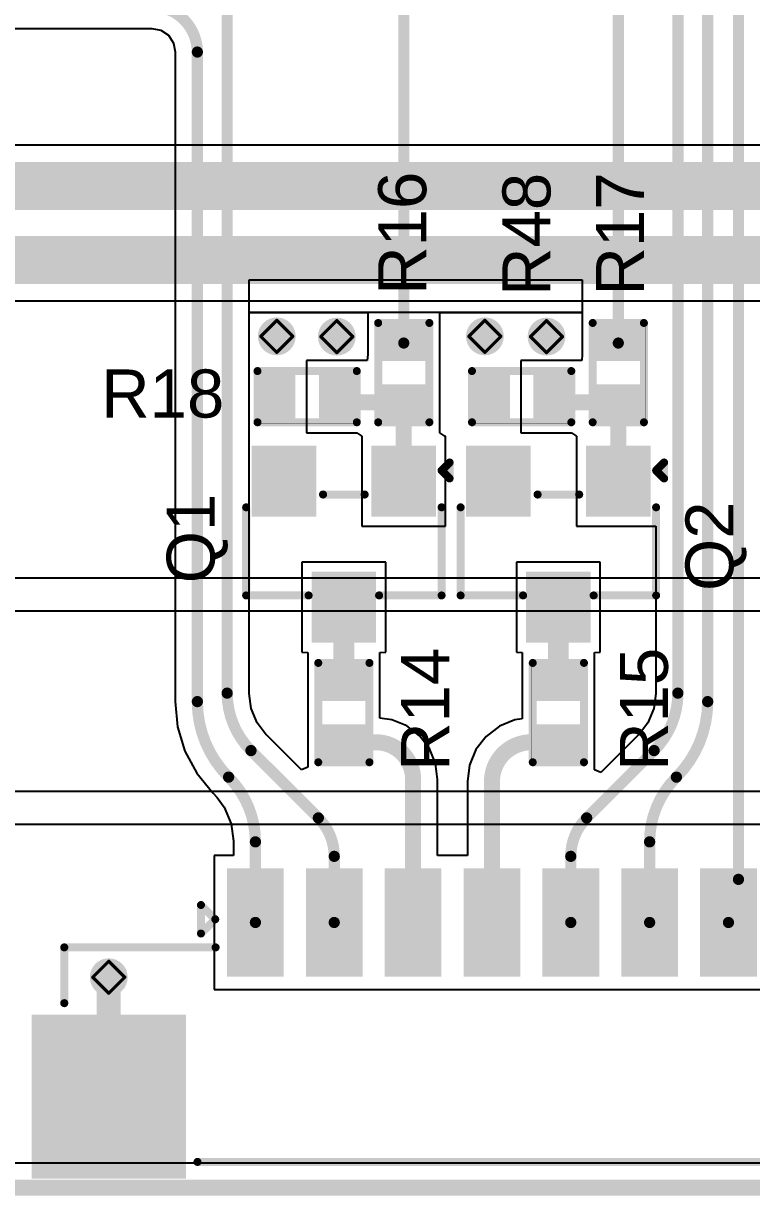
# Model space of a CAD drawing. Header units: inches. Extents: x -14 to 270, y -5 to 115.
# Drawn here: x 71.45 to 83, y -4.12 to 14.46 of the extents above; entities that cross this region are included whole.
import ezdxf

# ---------------------------------------------------------------- set-up
doc = ezdxf.new("R2010")
doc.units = ezdxf.units.IN
for name, color, linetype in [('Board Outline', 216, 'Continuous'), ('Bottom Layer', 5, 'Continuous'), ('Drill Drawing', 1, 'Continuous'), ('Top Layer', 1, 'Continuous'), ('Top Overlay', 2, 'Continuous'), ('Top Paste', 8, 'Continuous'), ('Top Solder', 216, 'Continuous'), ('Via Holes', 16, 'Continuous')]:
    doc.layers.add(name, color=color, linetype=linetype)
doc.styles.add('Arial', font='', dxfattribs={"height": 0.2})
doc.styles.get('Arial').set_extended_font_data('Arial')

# ---------------------------------------------------------------- blocks, each defined once
blk = doc.blocks.new('R___0402_14')
at = {"layer": 'Top Layer'}
for points in [[(-0.699, -0.318), (-0.699, 0.318), (-0.241, 0.318), (-0.241, -0.318)], [(0.241, -0.318), (0.241, 0.318), (0.699, 0.318), (0.699, -0.318)]]:
    blk.add_hatch(color=1, dxfattribs=at).paths.add_polyline_path(points)
at = {"layer": 'Top Paste'}
for points in [[(-0.699, -0.318), (-0.699, 0.318), (-0.241, 0.318), (-0.241, -0.318)], [(0.241, -0.318), (0.241, 0.318), (0.699, 0.318), (0.699, -0.318)]]:
    blk.add_hatch(color=8, dxfattribs=at).paths.add_polyline_path(points)
at = {"layer": 'Top Solder'}
for points in [[(-0.754, -0.373), (-0.754, 0.373), (-0.186, 0.373), (-0.186, -0.373)], [(0.186, -0.373), (0.186, 0.373), (0.754, 0.373), (0.754, -0.373)]]:
    blk.add_hatch(color=216, dxfattribs=at).paths.add_polyline_path(points)
at = {"layer": 'Top Overlay'}
for points in [[(-0.787, 0.406, 0.127, 0.127, 0), (0.787, 0.406, 0.127, 0.127, 0)], [(-0.787, -0.406, 0.127, 0.127, 0), (-0.787, 0.406, 0.127, 0.127, 0)], [(0.787, -0.406, 0.127, 0.127, 0), (0.787, 0.406, 0.127, 0.127, 0)], [(-0.787, -0.406, 0.127, 0.127, 0), (0.787, -0.406, 0.127, 0.127, 0)], [(-0.813, -0.432, 0.00323, 0.00323, 0), (0.813, -0.432, 0.00323, 0.00323, 0)]]:
    blk.add_lwpolyline(points, format="xyseb", dxfattribs=at)
for points in [[(-0.819, 0.406, 0.0635, 0.0635, 1), (-0.756, 0.406, 0.0635, 0.0635, 1)], [(-0.819, 0.406, 0.0635, 0.0635, 1), (-0.756, 0.406, 0.0635, 0.0635, 1)], [(0.756, 0.406, 0.0635, 0.0635, 1), (0.819, 0.406, 0.0635, 0.0635, 1)], [(0.756, 0.406, 0.0635, 0.0635, 1), (0.819, 0.406, 0.0635, 0.0635, 1)], [(-0.819, -0.406, 0.0635, 0.0635, 1), (-0.756, -0.406, 0.0635, 0.0635, 1)], [(-0.819, -0.406, 0.0635, 0.0635, 1), (-0.756, -0.406, 0.0635, 0.0635, 1)], [(0.756, -0.406, 0.0635, 0.0635, 1), (0.819, -0.406, 0.0635, 0.0635, 1)], [(0.756, -0.406, 0.0635, 0.0635, 1), (0.819, -0.406, 0.0635, 0.0635, 1)], [(-0.814, -0.432, 0.00161, 0.00161, 1), (-0.812, -0.432, 0.00161, 0.00161, 1)], [(0.812, -0.432, 0.00161, 0.00161, 1), (0.814, -0.432, 0.00161, 0.00161, 1)]]:
    blk.add_lwpolyline(points, format="xyseb", close=True, dxfattribs=at)
blk = doc.blocks.new('R___0402_69')
at = {"layer": 'Top Layer'}
for points in [[(-0.699, -0.318), (-0.699, 0.318), (-0.241, 0.318), (-0.241, -0.318)], [(0.241, -0.318), (0.241, 0.318), (0.699, 0.318), (0.699, -0.318)]]:
    blk.add_hatch(color=1, dxfattribs=at).paths.add_polyline_path(points)
at = {"layer": 'Top Paste'}
for points in [[(-0.699, -0.318), (-0.699, 0.318), (-0.241, 0.318), (-0.241, -0.318)], [(0.241, -0.318), (0.241, 0.318), (0.699, 0.318), (0.699, -0.318)]]:
    blk.add_hatch(color=8, dxfattribs=at).paths.add_polyline_path(points)
at = {"layer": 'Top Solder'}
for points in [[(-0.754, -0.373), (-0.754, 0.373), (-0.186, 0.373), (-0.186, -0.373)], [(0.186, -0.373), (0.186, 0.373), (0.754, 0.373), (0.754, -0.373)]]:
    blk.add_hatch(color=216, dxfattribs=at).paths.add_polyline_path(points)
at = {"layer": 'Top Overlay'}
for points in [[(-0.787, 0.406, 0.127, 0.127, 0), (0.787, 0.406, 0.127, 0.127, 0)], [(-0.787, -0.406, 0.127, 0.127, 0), (-0.787, 0.406, 0.127, 0.127, 0)], [(0.787, -0.406, 0.127, 0.127, 0), (0.787, 0.406, 0.127, 0.127, 0)], [(-0.787, -0.406, 0.127, 0.127, 0), (0.787, -0.406, 0.127, 0.127, 0)], [(-0.813, -0.432, 0.00323, 0.00323, 0), (0.813, -0.432, 0.00323, 0.00323, 0)]]:
    blk.add_lwpolyline(points, format="xyseb", dxfattribs=at)
for points in [[(-0.819, 0.406, 0.0635, 0.0635, 1), (-0.756, 0.406, 0.0635, 0.0635, 1)], [(-0.819, 0.406, 0.0635, 0.0635, 1), (-0.756, 0.406, 0.0635, 0.0635, 1)], [(0.756, 0.406, 0.0635, 0.0635, 1), (0.819, 0.406, 0.0635, 0.0635, 1)], [(0.756, 0.406, 0.0635, 0.0635, 1), (0.819, 0.406, 0.0635, 0.0635, 1)], [(-0.819, -0.406, 0.0635, 0.0635, 1), (-0.756, -0.406, 0.0635, 0.0635, 1)], [(-0.819, -0.406, 0.0635, 0.0635, 1), (-0.756, -0.406, 0.0635, 0.0635, 1)], [(0.756, -0.406, 0.0635, 0.0635, 1), (0.819, -0.406, 0.0635, 0.0635, 1)], [(0.756, -0.406, 0.0635, 0.0635, 1), (0.819, -0.406, 0.0635, 0.0635, 1)], [(-0.814, -0.432, 0.00161, 0.00161, 1), (-0.812, -0.432, 0.00161, 0.00161, 1)], [(0.812, -0.432, 0.00161, 0.00161, 1), (0.814, -0.432, 0.00161, 0.00161, 1)]]:
    blk.add_lwpolyline(points, format="xyseb", close=True, dxfattribs=at)
blk = doc.blocks.new('R___0402_70')
at = {"layer": 'Top Layer'}
for points in [[(-0.698, -0.318), (-0.698, 0.318), (-0.241, 0.318), (-0.241, -0.318)], [(0.241, -0.318), (0.241, 0.318), (0.699, 0.318), (0.699, -0.318)]]:
    blk.add_hatch(color=1, dxfattribs=at).paths.add_polyline_path(points)
at = {"layer": 'Top Paste'}
for points in [[(-0.698, -0.318), (-0.698, 0.318), (-0.241, 0.318), (-0.241, -0.318)], [(0.241, -0.318), (0.241, 0.318), (0.699, 0.318), (0.699, -0.318)]]:
    blk.add_hatch(color=8, dxfattribs=at).paths.add_polyline_path(points)
at = {"layer": 'Top Solder'}
for points in [[(-0.753, -0.373), (-0.753, 0.373), (-0.186, 0.373), (-0.186, -0.373)], [(0.186, -0.373), (0.186, 0.373), (0.754, 0.373), (0.754, -0.373)]]:
    blk.add_hatch(color=216, dxfattribs=at).paths.add_polyline_path(points)
at = {"layer": 'Top Overlay'}
for points in [[(0.787, 0.406, 0.127, 0.127, 0), (-0.787, 0.406, 0.127, 0.127, 0)], [(-0.787, 0.406, 0.127, 0.127, 0), (-0.787, -0.406, 0.127, 0.127, 0)], [(0.787, 0.406, 0.127, 0.127, 0), (0.787, -0.406, 0.127, 0.127, 0)], [(-0.787, -0.406, 0.127, 0.127, 0), (0.787, -0.406, 0.127, 0.127, 0)], [(-0.813, -0.432, 0.00323, 0.00323, 0), (0.813, -0.432, 0.00323, 0.00323, 0)]]:
    blk.add_lwpolyline(points, format="xyseb", dxfattribs=at)
for points in [[(-0.819, 0.406, 0.0635, 0.0635, 1), (-0.756, 0.406, 0.0635, 0.0635, 1)], [(-0.819, 0.406, 0.0635, 0.0635, 1), (-0.756, 0.406, 0.0635, 0.0635, 1)], [(0.756, 0.406, 0.0635, 0.0635, 1), (0.819, 0.406, 0.0635, 0.0635, 1)], [(0.756, 0.406, 0.0635, 0.0635, 1), (0.819, 0.406, 0.0635, 0.0635, 1)], [(-0.819, -0.406, 0.0635, 0.0635, 1), (-0.756, -0.406, 0.0635, 0.0635, 1)], [(-0.819, -0.406, 0.0635, 0.0635, 1), (-0.756, -0.406, 0.0635, 0.0635, 1)], [(0.756, -0.406, 0.0635, 0.0635, 1), (0.819, -0.406, 0.0635, 0.0635, 1)], [(0.756, -0.406, 0.0635, 0.0635, 1), (0.819, -0.406, 0.0635, 0.0635, 1)], [(-0.814, -0.432, 0.00161, 0.00161, 1), (-0.812, -0.432, 0.00161, 0.00161, 1)], [(0.812, -0.432, 0.00161, 0.00161, 1), (0.814, -0.432, 0.00161, 0.00161, 1)]]:
    blk.add_lwpolyline(points, format="xyseb", close=True, dxfattribs=at)
blk = doc.blocks.new('R___0402_71')
at = {"layer": 'Top Layer'}
for points in [[(-0.699, -0.318), (-0.699, 0.318), (-0.241, 0.318), (-0.241, -0.318)], [(0.241, -0.318), (0.241, 0.318), (0.699, 0.318), (0.699, -0.318)]]:
    blk.add_hatch(color=1, dxfattribs=at).paths.add_polyline_path(points)
at = {"layer": 'Top Paste'}
for points in [[(-0.699, -0.318), (-0.699, 0.318), (-0.241, 0.318), (-0.241, -0.318)], [(0.241, -0.318), (0.241, 0.318), (0.699, 0.318), (0.699, -0.318)]]:
    blk.add_hatch(color=8, dxfattribs=at).paths.add_polyline_path(points)
at = {"layer": 'Top Solder'}
for points in [[(-0.754, -0.373), (-0.754, 0.373), (-0.186, 0.373), (-0.186, -0.373)], [(0.186, -0.373), (0.186, 0.373), (0.754, 0.373), (0.754, -0.373)]]:
    blk.add_hatch(color=216, dxfattribs=at).paths.add_polyline_path(points)
at = {"layer": 'Top Overlay'}
for points in [[(-0.787, 0.406, 0.127, 0.127, 0), (0.787, 0.406, 0.127, 0.127, 0)], [(-0.787, 0.406, 0.127, 0.127, 0), (-0.787, -0.406, 0.127, 0.127, 0)], [(0.787, 0.406, 0.127, 0.127, 0), (0.787, -0.406, 0.127, 0.127, 0)], [(0.787, -0.406, 0.127, 0.127, 0), (-0.787, -0.406, 0.127, 0.127, 0)], [(-0.813, -0.432, 0.00323, 0.00323, 0), (0.813, -0.432, 0.00323, 0.00323, 0)]]:
    blk.add_lwpolyline(points, format="xyseb", dxfattribs=at)
for points in [[(-0.819, 0.406, 0.0635, 0.0635, 1), (-0.756, 0.406, 0.0635, 0.0635, 1)], [(-0.819, 0.406, 0.0635, 0.0635, 1), (-0.756, 0.406, 0.0635, 0.0635, 1)], [(0.756, 0.406, 0.0635, 0.0635, 1), (0.819, 0.406, 0.0635, 0.0635, 1)], [(0.756, 0.406, 0.0635, 0.0635, 1), (0.819, 0.406, 0.0635, 0.0635, 1)], [(-0.819, -0.406, 0.0635, 0.0635, 1), (-0.756, -0.406, 0.0635, 0.0635, 1)], [(-0.819, -0.406, 0.0635, 0.0635, 1), (-0.756, -0.406, 0.0635, 0.0635, 1)], [(0.756, -0.406, 0.0635, 0.0635, 1), (0.819, -0.406, 0.0635, 0.0635, 1)], [(0.756, -0.406, 0.0635, 0.0635, 1), (0.819, -0.406, 0.0635, 0.0635, 1)], [(-0.814, -0.432, 0.00161, 0.00161, 1), (-0.812, -0.432, 0.00161, 0.00161, 1)], [(0.812, -0.432, 0.00161, 0.00161, 1), (0.814, -0.432, 0.00161, 0.00161, 1)]]:
    blk.add_lwpolyline(points, format="xyseb", close=True, dxfattribs=at)
blk = doc.blocks.new('R___0402_72')
at = {"layer": 'Top Layer'}
for points in [[(-0.699, -0.318), (-0.699, 0.317), (-0.241, 0.317), (-0.241, -0.318)], [(0.241, -0.318), (0.241, 0.317), (0.699, 0.317), (0.699, -0.318)]]:
    blk.add_hatch(color=1, dxfattribs=at).paths.add_polyline_path(points)
at = {"layer": 'Top Paste'}
for points in [[(-0.699, -0.318), (-0.699, 0.317), (-0.241, 0.317), (-0.241, -0.318)], [(0.241, -0.318), (0.241, 0.317), (0.699, 0.317), (0.699, -0.318)]]:
    blk.add_hatch(color=8, dxfattribs=at).paths.add_polyline_path(points)
at = {"layer": 'Top Solder'}
for points in [[(-0.754, -0.373), (-0.754, 0.373), (-0.186, 0.373), (-0.186, -0.373)], [(0.186, -0.373), (0.186, 0.373), (0.754, 0.373), (0.754, -0.373)]]:
    blk.add_hatch(color=216, dxfattribs=at).paths.add_polyline_path(points)
at = {"layer": 'Top Overlay'}
for points in [[(0.787, 0.406, 0.127, 0.127, 0), (-0.787, 0.406, 0.127, 0.127, 0)], [(-0.787, -0.406, 0.127, 0.127, 0), (-0.787, 0.406, 0.127, 0.127, 0)], [(0.787, -0.406, 0.127, 0.127, 0), (0.787, 0.406, 0.127, 0.127, 0)], [(0.787, -0.406, 0.127, 0.127, 0), (-0.787, -0.406, 0.127, 0.127, 0)], [(0.813, -0.432, 0.00323, 0.00323, 0), (-0.813, -0.432, 0.00323, 0.00323, 0)]]:
    blk.add_lwpolyline(points, format="xyseb", dxfattribs=at)
for points in [[(-0.819, 0.406, 0.0635, 0.0635, 1), (-0.756, 0.406, 0.0635, 0.0635, 1)], [(-0.819, 0.406, 0.0635, 0.0635, 1), (-0.756, 0.406, 0.0635, 0.0635, 1)], [(0.756, 0.406, 0.0635, 0.0635, 1), (0.819, 0.406, 0.0635, 0.0635, 1)], [(0.756, 0.406, 0.0635, 0.0635, 1), (0.819, 0.406, 0.0635, 0.0635, 1)], [(-0.819, -0.406, 0.0635, 0.0635, 1), (-0.756, -0.406, 0.0635, 0.0635, 1)], [(-0.819, -0.406, 0.0635, 0.0635, 1), (-0.756, -0.406, 0.0635, 0.0635, 1)], [(0.756, -0.406, 0.0635, 0.0635, 1), (0.819, -0.406, 0.0635, 0.0635, 1)], [(0.756, -0.406, 0.0635, 0.0635, 1), (0.819, -0.406, 0.0635, 0.0635, 1)], [(-0.814, -0.432, 0.00161, 0.00161, 1), (-0.812, -0.432, 0.00161, 0.00161, 1)], [(0.812, -0.432, 0.00161, 0.00161, 1), (0.814, -0.432, 0.00161, 0.00161, 1)]]:
    blk.add_lwpolyline(points, format="xyseb", close=True, dxfattribs=at)
blk = doc.blocks.new('R___0402_73')
at = {"layer": 'Top Layer'}
for points in [[(-0.699, -0.318), (-0.699, 0.317), (-0.241, 0.317), (-0.241, -0.318)], [(0.241, -0.318), (0.241, 0.317), (0.699, 0.317), (0.699, -0.318)]]:
    blk.add_hatch(color=1, dxfattribs=at).paths.add_polyline_path(points)
at = {"layer": 'Top Paste'}
for points in [[(-0.699, -0.318), (-0.699, 0.317), (-0.241, 0.317), (-0.241, -0.318)], [(0.241, -0.318), (0.241, 0.317), (0.699, 0.317), (0.699, -0.318)]]:
    blk.add_hatch(color=8, dxfattribs=at).paths.add_polyline_path(points)
at = {"layer": 'Top Solder'}
for points in [[(-0.754, -0.373), (-0.754, 0.373), (-0.186, 0.373), (-0.186, -0.373)], [(0.186, -0.373), (0.186, 0.373), (0.754, 0.373), (0.754, -0.373)]]:
    blk.add_hatch(color=216, dxfattribs=at).paths.add_polyline_path(points)
at = {"layer": 'Top Overlay'}
for points in [[(0.787, 0.406, 0.127, 0.127, 0), (-0.787, 0.406, 0.127, 0.127, 0)], [(-0.787, -0.406, 0.127, 0.127, 0), (-0.787, 0.406, 0.127, 0.127, 0)], [(0.787, -0.406, 0.127, 0.127, 0), (0.787, 0.406, 0.127, 0.127, 0)], [(0.787, -0.406, 0.127, 0.127, 0), (-0.787, -0.406, 0.127, 0.127, 0)], [(0.813, -0.432, 0.00323, 0.00323, 0), (-0.813, -0.432, 0.00323, 0.00323, 0)]]:
    blk.add_lwpolyline(points, format="xyseb", dxfattribs=at)
for points in [[(-0.819, 0.406, 0.0635, 0.0635, 1), (-0.756, 0.406, 0.0635, 0.0635, 1)], [(-0.819, 0.406, 0.0635, 0.0635, 1), (-0.756, 0.406, 0.0635, 0.0635, 1)], [(0.756, 0.406, 0.0635, 0.0635, 1), (0.819, 0.406, 0.0635, 0.0635, 1)], [(0.756, 0.406, 0.0635, 0.0635, 1), (0.819, 0.406, 0.0635, 0.0635, 1)], [(-0.819, -0.406, 0.0635, 0.0635, 1), (-0.756, -0.406, 0.0635, 0.0635, 1)], [(-0.819, -0.406, 0.0635, 0.0635, 1), (-0.756, -0.406, 0.0635, 0.0635, 1)], [(0.756, -0.406, 0.0635, 0.0635, 1), (0.819, -0.406, 0.0635, 0.0635, 1)], [(0.756, -0.406, 0.0635, 0.0635, 1), (0.819, -0.406, 0.0635, 0.0635, 1)], [(-0.814, -0.432, 0.00161, 0.00161, 1), (-0.812, -0.432, 0.00161, 0.00161, 1)], [(0.812, -0.432, 0.00161, 0.00161, 1), (0.814, -0.432, 0.00161, 0.00161, 1)]]:
    blk.add_lwpolyline(points, format="xyseb", close=True, dxfattribs=at)
blk = doc.blocks.new('SOT_23_89')
at = {"layer": 'Top Layer'}
for points in [[(-0.41, 1.46), (0.41, 1.46), (0.41, 0.54), (-0.41, 0.54)], [(-1.36, -0.54), (-0.54, -0.54), (-0.54, -1.46), (-1.36, -1.46)], [(0.54, -0.54), (1.36, -0.54), (1.36, -1.46), (0.54, -1.46)]]:
    blk.add_hatch(color=1, dxfattribs=at).paths.add_polyline_path(points)
at = {"layer": 'Top Paste'}
for points in [[(-0.41, 1.46), (0.41, 1.46), (0.41, 0.54), (-0.41, 0.54)], [(-1.36, -0.54), (-0.54, -0.54), (-0.54, -1.46), (-1.36, -1.46)], [(0.54, -0.54), (1.36, -0.54), (1.36, -1.46), (0.54, -1.46)]]:
    blk.add_hatch(color=8, dxfattribs=at).paths.add_polyline_path(points)
at = {"layer": 'Top Solder'}
for points in [[(-0.512, 1.562), (0.512, 1.562), (0.512, 0.438), (-0.512, 0.438)], [(-1.462, -0.438), (-0.438, -0.438), (-0.438, -1.562), (-1.462, -1.562)], [(0.438, -0.438), (1.462, -0.438), (1.462, -1.562), (0.438, -1.562)]]:
    blk.add_hatch(color=216, dxfattribs=at).paths.add_polyline_path(points)
at = {"layer": 'Top Overlay'}
for points in [[(-1.549, -0.584, 0.127, 0.127, 0), (-1.549, 0.813, 0.127, 0.127, 0)], [(-0.559, 0.813, 0.127, 0.127, 0), (-1.549, 0.813, 0.127, 0.127, 0)], [(1.549, 0.813, 0.127, 0.127, 0), (0.559, 0.813, 0.127, 0.127, 0)], [(1.549, 0.813, 0.127, 0.127, 0), (1.549, -0.584, 0.127, 0.127, 0)], [(0.33, -0.787, 0.127, 0.127, 0), (-0.33, -0.787, 0.127, 0.127, 0)], [(-1.549, -1.168, 0.127, 0.127, 0), (-1.676, -1.041, 0.127, 0.127, 0)], [(-1.676, -1.041, 0.127, 0.127, 0), (-1.676, -1.295, 0.127, 0.127, 0)], [(-1.549, -1.168, 0.127, 0.127, 0), (-1.676, -1.295, 0.127, 0.127, 0)]]:
    blk.add_lwpolyline(points, format="xyseb", dxfattribs=at)
for points in [[(-1.581, 0.813, 0.0635, 0.0635, 1), (-1.518, 0.813, 0.0635, 0.0635, 1)], [(-1.581, 0.813, 0.0635, 0.0635, 1), (-1.518, 0.813, 0.0635, 0.0635, 1)], [(-0.591, 0.813, 0.0635, 0.0635, 1), (-0.527, 0.813, 0.0635, 0.0635, 1)], [(0.527, 0.813, 0.0635, 0.0635, 1), (0.591, 0.813, 0.0635, 0.0635, 1)], [(1.518, 0.813, 0.0635, 0.0635, 1), (1.581, 0.813, 0.0635, 0.0635, 1)], [(1.518, 0.813, 0.0635, 0.0635, 1), (1.581, 0.813, 0.0635, 0.0635, 1)], [(-1.581, -0.584, 0.0635, 0.0635, 1), (-1.518, -0.584, 0.0635, 0.0635, 1)], [(1.518, -0.584, 0.0635, 0.0635, 1), (1.581, -0.584, 0.0635, 0.0635, 1)], [(-0.362, -0.787, 0.0635, 0.0635, 1), (-0.298, -0.787, 0.0635, 0.0635, 1)], [(0.298, -0.787, 0.0635, 0.0635, 1), (0.362, -0.787, 0.0635, 0.0635, 1)], [(-1.708, -1.041, 0.0635, 0.0635, 1), (-1.645, -1.041, 0.0635, 0.0635, 1)], [(-1.708, -1.041, 0.0635, 0.0635, 1), (-1.645, -1.041, 0.0635, 0.0635, 1)], [(-1.581, -1.168, 0.0635, 0.0635, 1), (-1.518, -1.168, 0.0635, 0.0635, 1)], [(-1.581, -1.168, 0.0635, 0.0635, 1), (-1.518, -1.168, 0.0635, 0.0635, 1)], [(-1.708, -1.295, 0.0635, 0.0635, 1), (-1.645, -1.295, 0.0635, 0.0635, 1)], [(-1.708, -1.295, 0.0635, 0.0635, 1), (-1.645, -1.295, 0.0635, 0.0635, 1)]]:
    blk.add_lwpolyline(points, format="xyseb", close=True, dxfattribs=at)
blk = doc.blocks.new('____23_90')
at = {"layer": 'Top Layer'}
for points in [[(-0.41, 1.46), (0.41, 1.46), (0.41, 0.54), (-0.41, 0.54)], [(-1.36, -0.54), (-0.54, -0.54), (-0.54, -1.46), (-1.36, -1.46)], [(0.54, -0.54), (1.36, -0.54), (1.36, -1.46), (0.54, -1.46)]]:
    blk.add_hatch(color=1, dxfattribs=at).paths.add_polyline_path(points)
at = {"layer": 'Top Paste'}
for points in [[(-0.41, 1.46), (0.41, 1.46), (0.41, 0.54), (-0.41, 0.54)], [(-1.36, -0.54), (-0.54, -0.54), (-0.54, -1.46), (-1.36, -1.46)], [(0.54, -0.54), (1.36, -0.54), (1.36, -1.46), (0.54, -1.46)]]:
    blk.add_hatch(color=8, dxfattribs=at).paths.add_polyline_path(points)
at = {"layer": 'Top Solder'}
for points in [[(-0.512, 1.562), (0.512, 1.562), (0.512, 0.438), (-0.512, 0.438)], [(-1.462, -0.438), (-0.438, -0.438), (-0.438, -1.562), (-1.462, -1.562)], [(0.438, -0.438), (1.462, -0.438), (1.462, -1.562), (0.438, -1.562)]]:
    blk.add_hatch(color=216, dxfattribs=at).paths.add_polyline_path(points)
at = {"layer": 'Top Overlay'}
for points in [[(-0.559, 0.813, 0.127, 0.127, 0), (-1.549, 0.813, 0.127, 0.127, 0)], [(-1.549, -0.584, 0.127, 0.127, 0), (-1.549, 0.813, 0.127, 0.127, 0)], [(1.549, 0.813, 0.127, 0.127, 0), (0.559, 0.813, 0.127, 0.127, 0)], [(1.549, 0.813, 0.127, 0.127, 0), (1.549, -0.584, 0.127, 0.127, 0)], [(0.33, -0.787, 0.127, 0.127, 0), (-0.33, -0.787, 0.127, 0.127, 0)], [(-1.676, -1.041, 0.127, 0.127, 0), (-1.676, -1.295, 0.127, 0.127, 0)], [(-1.549, -1.168, 0.127, 0.127, 0), (-1.676, -1.041, 0.127, 0.127, 0)], [(-1.549, -1.168, 0.127, 0.127, 0), (-1.676, -1.295, 0.127, 0.127, 0)]]:
    blk.add_lwpolyline(points, format="xyseb", dxfattribs=at)
for points in [[(-1.581, 0.813, 0.0635, 0.0635, 1), (-1.518, 0.813, 0.0635, 0.0635, 1)], [(-1.581, 0.813, 0.0635, 0.0635, 1), (-1.518, 0.813, 0.0635, 0.0635, 1)], [(-0.591, 0.813, 0.0635, 0.0635, 1), (-0.527, 0.813, 0.0635, 0.0635, 1)], [(0.527, 0.813, 0.0635, 0.0635, 1), (0.591, 0.813, 0.0635, 0.0635, 1)], [(1.518, 0.813, 0.0635, 0.0635, 1), (1.581, 0.813, 0.0635, 0.0635, 1)], [(1.518, 0.813, 0.0635, 0.0635, 1), (1.581, 0.813, 0.0635, 0.0635, 1)], [(-1.581, -0.584, 0.0635, 0.0635, 1), (-1.518, -0.584, 0.0635, 0.0635, 1)], [(1.518, -0.584, 0.0635, 0.0635, 1), (1.581, -0.584, 0.0635, 0.0635, 1)], [(-0.362, -0.787, 0.0635, 0.0635, 1), (-0.298, -0.787, 0.0635, 0.0635, 1)], [(0.298, -0.787, 0.0635, 0.0635, 1), (0.362, -0.787, 0.0635, 0.0635, 1)], [(-1.708, -1.041, 0.0635, 0.0635, 1), (-1.645, -1.041, 0.0635, 0.0635, 1)], [(-1.708, -1.041, 0.0635, 0.0635, 1), (-1.645, -1.041, 0.0635, 0.0635, 1)], [(-1.581, -1.168, 0.0635, 0.0635, 1), (-1.518, -1.168, 0.0635, 0.0635, 1)], [(-1.581, -1.168, 0.0635, 0.0635, 1), (-1.518, -1.168, 0.0635, 0.0635, 1)], [(-1.708, -1.295, 0.0635, 0.0635, 1), (-1.645, -1.295, 0.0635, 0.0635, 1)], [(-1.708, -1.295, 0.0635, 0.0635, 1), (-1.645, -1.295, 0.0635, 0.0635, 1)]]:
    blk.add_lwpolyline(points, format="xyseb", close=True, dxfattribs=at)
blk = doc.blocks.new('HC_1_25_12PLT_97')
at = {"layer": 'Top Layer'}
for points in [[(-7.275, 2.19), (-6.475, 2.19), (-6.475, 0.57), (-7.275, 0.57)], [(-6.025, 2.19), (-5.225, 2.19), (-5.225, 0.57), (-6.025, 0.57)], [(-4.775, 2.19), (-3.975, 2.19), (-3.975, 0.57), (-4.775, 0.57)], [(-3.525, 2.19), (-2.725, 2.19), (-2.725, 0.57), (-3.525, 0.57)], [(-2.275, 2.19), (-1.475, 2.19), (-1.475, 0.57), (-2.275, 0.57)], [(-1.025, 2.19), (-0.225, 2.19), (-0.225, 0.57), (-1.025, 0.57)], [(0.225, 2.19), (1.025, 2.19), (1.025, 0.57), (0.225, 0.57)], [(-10.375, -0.13), (-8.025, -0.13), (-8.025, -2.63), (-10.375, -2.63)]]:
    blk.add_hatch(color=1, dxfattribs=at).paths.add_polyline_path(points)
at = {"layer": 'Top Paste'}
for points in [[(-7.275, 2.19), (-6.475, 2.19), (-6.475, 0.57), (-7.275, 0.57)], [(-6.025, 2.19), (-5.225, 2.19), (-5.225, 0.57), (-6.025, 0.57)], [(-4.775, 2.19), (-3.975, 2.19), (-3.975, 0.57), (-4.775, 0.57)], [(-3.525, 2.19), (-2.725, 2.19), (-2.725, 0.57), (-3.525, 0.57)], [(-2.275, 2.19), (-1.475, 2.19), (-1.475, 0.57), (-2.275, 0.57)], [(-1.025, 2.19), (-0.225, 2.19), (-0.225, 0.57), (-1.025, 0.57)], [(0.225, 2.19), (1.025, 2.19), (1.025, 0.57), (0.225, 0.57)], [(-10.375, -0.13), (-8.025, -0.13), (-8.025, -2.63), (-10.375, -2.63)]]:
    blk.add_hatch(color=8, dxfattribs=at).paths.add_polyline_path(points)
at = {"layer": 'Top Solder'}
for points in [[(-7.325, 2.24), (-6.425, 2.24), (-6.425, 0.52), (-7.325, 0.52)], [(-6.075, 2.24), (-5.175, 2.24), (-5.175, 0.52), (-6.075, 0.52)], [(-4.825, 2.24), (-3.925, 2.24), (-3.925, 0.52), (-4.825, 0.52)], [(-3.575, 2.24), (-2.675, 2.24), (-2.675, 0.52), (-3.575, 0.52)], [(-2.325, 2.24), (-1.425, 2.24), (-1.425, 0.52), (-2.325, 0.52)], [(-1.075, 2.24), (-0.175, 2.24), (-0.175, 0.52), (-1.075, 0.52)], [(0.175, 2.24), (1.075, 2.24), (1.075, 0.52), (0.175, 0.52)], [(-10.425, -0.08), (-7.975, -0.08), (-7.975, -2.68), (-10.425, -2.68)]]:
    blk.add_hatch(color=216, dxfattribs=at).paths.add_polyline_path(points)
at = {"layer": 'Top Overlay'}
for points in [[(-7.739, 1.205, 0.127, 0.127, 0), (-7.739, 1.657, 0.127, 0.127, 0)], [(-7.739, 1.657, 0.127, 0.127, 0), (-7.513, 1.431, 0.127, 0.127, 0)], [(-7.739, 1.205, 0.127, 0.127, 0), (-7.513, 1.431, 0.127, 0.127, 0)], [(-9.906, 0.985, 0.127, 0.127, 0), (-9.906, 0.101, 0.127, 0.127, 0)], [(-9.906, 0.985, 0.127, 0.127, 0), (-7.506, 0.985, 0.127, 0.127, 0)], [(-7.794, -2.415, 0.127, 0.127, 0), (7.794, -2.415, 0.127, 0.127, 0)]]:
    blk.add_lwpolyline(points, format="xyseb", dxfattribs=at)
for points in [[(-7.77, 1.657, 0.0635, 0.0635, 1), (-7.707, 1.657, 0.0635, 0.0635, 1)], [(-7.77, 1.657, 0.0635, 0.0635, 1), (-7.707, 1.657, 0.0635, 0.0635, 1)], [(-7.544, 1.431, 0.0635, 0.0635, 1), (-7.481, 1.431, 0.0635, 0.0635, 1)], [(-7.544, 1.431, 0.0635, 0.0635, 1), (-7.481, 1.431, 0.0635, 0.0635, 1)], [(-7.77, 1.205, 0.0635, 0.0635, 1), (-7.707, 1.205, 0.0635, 0.0635, 1)], [(-7.77, 1.205, 0.0635, 0.0635, 1), (-7.707, 1.205, 0.0635, 0.0635, 1)], [(-9.938, 0.985, 0.0635, 0.0635, 1), (-9.874, 0.985, 0.0635, 0.0635, 1)], [(-9.938, 0.985, 0.0635, 0.0635, 1), (-9.874, 0.985, 0.0635, 0.0635, 1)], [(-7.538, 0.985, 0.0635, 0.0635, 1), (-7.474, 0.985, 0.0635, 0.0635, 1)], [(-9.938, 0.101, 0.0635, 0.0635, 1), (-9.874, 0.101, 0.0635, 0.0635, 1)], [(-7.826, -2.415, 0.0635, 0.0635, 1), (-7.762, -2.415, 0.0635, 0.0635, 1)]]:
    blk.add_lwpolyline(points, format="xyseb", close=True, dxfattribs=at)

msp = doc.modelspace()

# ---------------------------------------------------------------- hatches: boundary and pattern name
at = {"layer": 'Bottom Layer'}
h = msp.add_hatch(color=5, dxfattribs=at)
edge = h.paths.add_edge_path()
edge.add_arc((75.468, 9.502), 0.3, 0, 360)
h = msp.add_hatch(color=5, dxfattribs=at)
edge = h.paths.add_edge_path()
edge.add_arc((76.42, 9.498), 0.3, 0, 360)
h = msp.add_hatch(color=5, dxfattribs=at)
edge = h.paths.add_edge_path()
edge.add_arc((78.768, 9.502), 0.3, 0, 360)
h = msp.add_hatch(color=5, dxfattribs=at)
edge = h.paths.add_edge_path()
edge.add_arc((79.745, 9.498), 0.3, 0, 360)
h = msp.add_hatch(color=5, dxfattribs=at)
edge = h.paths.add_edge_path()
edge.add_arc((72.805, -0.657), 0.3, 0, 360)
at = {"layer": 'Top Layer'}
h = msp.add_hatch(color=1, dxfattribs=at)
edge = h.paths.add_edge_path()
edge.add_arc((75.468, 9.502), 0.3, 0, 360)
h = msp.add_hatch(color=1, dxfattribs=at)
edge = h.paths.add_edge_path()
edge.add_arc((76.42, 9.498), 0.3, 0, 360)
h = msp.add_hatch(color=1, dxfattribs=at)
edge = h.paths.add_edge_path()
edge.add_arc((78.768, 9.502), 0.3, 0, 360)
h = msp.add_hatch(color=1, dxfattribs=at)
edge = h.paths.add_edge_path()
edge.add_arc((79.745, 9.498), 0.3, 0, 360)
h = msp.add_hatch(color=1, dxfattribs=at)
edge = h.paths.add_edge_path()
edge.add_arc((72.805, -0.657), 0.3, 0, 360)
at = {"layer": 'Via Holes'}
h = msp.add_hatch(color=7, dxfattribs=at)
edge = h.paths.add_edge_path()
edge.add_arc((75.468, 9.502), 0.15, 0, 360)
h = msp.add_hatch(color=7, dxfattribs=at)
edge = h.paths.add_edge_path()
edge.add_arc((76.42, 9.498), 0.15, 0, 360)
h = msp.add_hatch(color=7, dxfattribs=at)
edge = h.paths.add_edge_path()
edge.add_arc((78.768, 9.502), 0.15, 0, 360)
h = msp.add_hatch(color=7, dxfattribs=at)
edge = h.paths.add_edge_path()
edge.add_arc((79.745, 9.498), 0.15, 0, 360)
h = msp.add_hatch(color=7, dxfattribs=at)
edge = h.paths.add_edge_path()
edge.add_arc((72.805, -0.657), 0.15, 0, 360)

# ---------------------------------------------------------------- linework, layer by layer
at = {"layer": 'Board Outline'}
msp.add_lwpolyline([(-1.034, -3.991, 0.254, 0.254, 0), (134.016, -3.991, 0.254, 0.254, 0)], format="xyseb", dxfattribs=at)
at = {"layer": 'Bottom Layer'}
for p, q in [((85.69, 12.533), (42.732, 12.533)), ((44.936, 10.067), (84.241, 10.067)), ((86.221, 5.668), (67.449, 5.668)), ((67.449, 5.151), (87.041, 5.151)), ((87.007, 2.286), (67.411, 2.286)), ((67.411, 1.768), (87.076, 1.768)), ((134.016, -3.602), (-1.034, -3.602))]:
    msp.add_line(p, q, dxfattribs=at)
for points in [[(42.732, 11.886, 0.762, 0.762, 0), (85.69, 11.886, 0.762, 0.762, 0)], [(44.999, 10.714, 0.762, 0.762, 0), (84.888, 10.714, 0.762, 0.762, 0)]]:
    msp.add_lwpolyline(points, format="xyseb", dxfattribs=at)
at = {"layer": 'Drill Drawing'}
for points in [[(75.214, 9.502, 0.0508, 0.0508, 0), (75.468, 9.756, 0.0508, 0.0508, 0)], [(75.468, 9.756, 0.0508, 0.0508, 0), (75.722, 9.502, 0.0508, 0.0508, 0)], [(76.166, 9.498, 0.0508, 0.0508, 0), (76.42, 9.752, 0.0508, 0.0508, 0)], [(76.42, 9.752, 0.0508, 0.0508, 0), (76.674, 9.498, 0.0508, 0.0508, 0)], [(78.514, 9.502, 0.0508, 0.0508, 0), (78.768, 9.756, 0.0508, 0.0508, 0)], [(78.768, 9.756, 0.0508, 0.0508, 0), (79.022, 9.502, 0.0508, 0.0508, 0)], [(79.491, 9.498, 0.0508, 0.0508, 0), (79.745, 9.752, 0.0508, 0.0508, 0)], [(79.745, 9.752, 0.0508, 0.0508, 0), (79.999, 9.498, 0.0508, 0.0508, 0)], [(75.214, 9.502, 0.0508, 0.0508, 0), (75.468, 9.248, 0.0508, 0.0508, 0)], [(75.468, 9.248, 0.0508, 0.0508, 0), (75.722, 9.502, 0.0508, 0.0508, 0)], [(76.166, 9.498, 0.0508, 0.0508, 0), (76.42, 9.244, 0.0508, 0.0508, 0)], [(76.42, 9.244, 0.0508, 0.0508, 0), (76.674, 9.498, 0.0508, 0.0508, 0)], [(78.514, 9.502, 0.0508, 0.0508, 0), (78.768, 9.248, 0.0508, 0.0508, 0)], [(78.768, 9.248, 0.0508, 0.0508, 0), (79.022, 9.502, 0.0508, 0.0508, 0)], [(79.491, 9.498, 0.0508, 0.0508, 0), (79.745, 9.244, 0.0508, 0.0508, 0)], [(79.745, 9.244, 0.0508, 0.0508, 0), (79.999, 9.498, 0.0508, 0.0508, 0)], [(72.551, -0.657, 0.0508, 0.0508, 0), (72.805, -0.403, 0.0508, 0.0508, 0)], [(72.805, -0.403, 0.0508, 0.0508, 0), (73.059, -0.657, 0.0508, 0.0508, 0)], [(72.551, -0.657, 0.0508, 0.0508, 0), (72.805, -0.911, 0.0508, 0.0508, 0)], [(72.805, -0.911, 0.0508, 0.0508, 0), (73.059, -0.657, 0.0508, 0.0508, 0)]]:
    msp.add_lwpolyline(points, format="xyseb", dxfattribs=at)
for points in [[(75.456, 9.756, 0.0254, 0.0254, 1), (75.481, 9.756, 0.0254, 0.0254, 1)], [(75.456, 9.756, 0.0254, 0.0254, 1), (75.481, 9.756, 0.0254, 0.0254, 1)], [(76.408, 9.752, 0.0254, 0.0254, 1), (76.433, 9.752, 0.0254, 0.0254, 1)], [(76.408, 9.752, 0.0254, 0.0254, 1), (76.433, 9.752, 0.0254, 0.0254, 1)], [(78.755, 9.756, 0.0254, 0.0254, 1), (78.78, 9.756, 0.0254, 0.0254, 1)], [(78.755, 9.756, 0.0254, 0.0254, 1), (78.78, 9.756, 0.0254, 0.0254, 1)], [(79.732, 9.752, 0.0254, 0.0254, 1), (79.758, 9.752, 0.0254, 0.0254, 1)], [(79.732, 9.752, 0.0254, 0.0254, 1), (79.758, 9.752, 0.0254, 0.0254, 1)], [(75.202, 9.502, 0.0254, 0.0254, 1), (75.227, 9.502, 0.0254, 0.0254, 1)], [(75.202, 9.502, 0.0254, 0.0254, 1), (75.227, 9.502, 0.0254, 0.0254, 1)], [(75.71, 9.502, 0.0254, 0.0254, 1), (75.735, 9.502, 0.0254, 0.0254, 1)], [(75.71, 9.502, 0.0254, 0.0254, 1), (75.735, 9.502, 0.0254, 0.0254, 1)], [(76.154, 9.498, 0.0254, 0.0254, 1), (76.179, 9.498, 0.0254, 0.0254, 1)], [(76.154, 9.498, 0.0254, 0.0254, 1), (76.179, 9.498, 0.0254, 0.0254, 1)], [(76.662, 9.498, 0.0254, 0.0254, 1), (76.687, 9.498, 0.0254, 0.0254, 1)], [(76.662, 9.498, 0.0254, 0.0254, 1), (76.687, 9.498, 0.0254, 0.0254, 1)], [(78.501, 9.502, 0.0254, 0.0254, 1), (78.526, 9.502, 0.0254, 0.0254, 1)], [(78.501, 9.502, 0.0254, 0.0254, 1), (78.526, 9.502, 0.0254, 0.0254, 1)], [(79.009, 9.502, 0.0254, 0.0254, 1), (79.034, 9.502, 0.0254, 0.0254, 1)], [(79.009, 9.502, 0.0254, 0.0254, 1), (79.034, 9.502, 0.0254, 0.0254, 1)], [(79.478, 9.498, 0.0254, 0.0254, 1), (79.504, 9.498, 0.0254, 0.0254, 1)], [(79.478, 9.498, 0.0254, 0.0254, 1), (79.504, 9.498, 0.0254, 0.0254, 1)], [(79.986, 9.498, 0.0254, 0.0254, 1), (80.012, 9.498, 0.0254, 0.0254, 1)], [(79.986, 9.498, 0.0254, 0.0254, 1), (80.012, 9.498, 0.0254, 0.0254, 1)], [(75.456, 9.248, 0.0254, 0.0254, 1), (75.481, 9.248, 0.0254, 0.0254, 1)], [(75.456, 9.248, 0.0254, 0.0254, 1), (75.481, 9.248, 0.0254, 0.0254, 1)], [(76.408, 9.244, 0.0254, 0.0254, 1), (76.433, 9.244, 0.0254, 0.0254, 1)], [(76.408, 9.244, 0.0254, 0.0254, 1), (76.433, 9.244, 0.0254, 0.0254, 1)], [(78.755, 9.248, 0.0254, 0.0254, 1), (78.78, 9.248, 0.0254, 0.0254, 1)], [(78.755, 9.248, 0.0254, 0.0254, 1), (78.78, 9.248, 0.0254, 0.0254, 1)], [(79.732, 9.244, 0.0254, 0.0254, 1), (79.758, 9.244, 0.0254, 0.0254, 1)], [(79.732, 9.244, 0.0254, 0.0254, 1), (79.758, 9.244, 0.0254, 0.0254, 1)], [(72.792, -0.403, 0.0254, 0.0254, 1), (72.817, -0.403, 0.0254, 0.0254, 1)], [(72.792, -0.403, 0.0254, 0.0254, 1), (72.817, -0.403, 0.0254, 0.0254, 1)], [(72.538, -0.657, 0.0254, 0.0254, 1), (72.563, -0.657, 0.0254, 0.0254, 1)], [(72.538, -0.657, 0.0254, 0.0254, 1), (72.563, -0.657, 0.0254, 0.0254, 1)], [(73.046, -0.657, 0.0254, 0.0254, 1), (73.071, -0.657, 0.0254, 0.0254, 1)], [(73.046, -0.657, 0.0254, 0.0254, 1), (73.071, -0.657, 0.0254, 0.0254, 1)], [(72.792, -0.911, 0.0254, 0.0254, 1), (72.817, -0.911, 0.0254, 0.0254, 1)], [(72.792, -0.911, 0.0254, 0.0254, 1), (72.817, -0.911, 0.0254, 0.0254, 1)]]:
    msp.add_lwpolyline(points, format="xyseb", close=True, dxfattribs=at)
at = {"layer": 'Top Layer'}
for p, q in [((70.235, 14.382), (73.486, 14.382)), ((73.486, 14.382), (73.489, 14.383)), ((73.489, 14.383), (73.629, 14.355)), ((73.629, 14.355), (73.751, 14.274)), ((73.751, 14.274), (73.832, 14.152)), ((73.832, 14.152), (73.86, 14.012)), ((73.86, 14.012), (73.859, 14.009)), ((73.859, 14.009), (73.859, 3.712)), ((75.031, 9.879), (75.031, 10.397)), ((75.031, 10.397), (80.311, 10.397)), ((80.311, 10.397), (80.311, 9.879)), ((80.311, 9.879), (75.031, 9.879)), ((75.031, 3.847), (75.031, 9.879)), ((75.031, 9.879), (76.91, 9.879)), ((76.91, 9.879), (76.91, 9.215)), ((78.053, 8.914), (78.053, 9.879)), ((78.053, 9.879), (80.21, 9.879)), ((80.21, 9.879), (80.311, 9.879)), ((80.311, 9.879), (80.311, 9.215)), ((76.903, 9.117), (75.938, 9.117)), ((75.938, 9.117), (75.938, 7.974)), ((76.91, 9.215), (76.903, 9.117)), ((80.304, 9.117), (79.339, 9.117)), ((79.339, 9.117), (79.339, 7.974)), ((80.311, 9.215), (80.304, 9.117)), ((78.053, 7.974), (78.053, 8.914)), ((75.938, 7.974), (76.738, 7.974)), ((76.738, 7.974), (76.818, 7.922)), ((76.818, 7.922), (76.818, 6.494)), ((78.134, 7.922), (78.053, 7.974)), ((78.146, 7.922), (78.134, 7.922)), ((78.146, 6.494), (78.146, 7.922)), ((79.339, 7.974), (80.139, 7.974)), ((80.139, 7.974), (80.219, 7.922)), ((80.219, 7.922), (80.219, 6.494)), ((76.818, 6.494), (78.146, 6.494)), ((80.219, 6.494), (81.478, 6.494)), ((81.478, 6.494), (81.478, 3.847)), ((77.196, 5.922), (75.868, 5.922)), ((75.868, 5.922), (75.868, 4.494)), ((77.196, 4.494), (77.196, 5.922)), ((80.597, 5.922), (79.269, 5.922)), ((79.269, 5.922), (79.269, 4.494)), ((80.597, 4.494), (80.597, 5.922)), ((75.868, 4.494), (75.96, 4.491)), ((75.96, 4.491), (75.96, 3.526)), ((77.103, 4.491), (77.196, 4.494)), ((77.103, 3.449), (77.103, 4.491)), ((79.269, 4.494), (79.361, 4.491)), ((79.361, 4.491), (79.361, 3.439)), ((80.504, 4.491), (80.597, 4.494)), ((80.504, 3.526), (80.504, 4.491)), ((75.03, 3.841), (75.031, 3.847)), ((75.061, 3.604), (75.03, 3.841)), ((81.479, 3.841), (81.448, 3.604)), ((81.478, 3.847), (81.479, 3.841)), ((73.859, 3.712), (73.856, 3.712)), ((73.856, 3.712), (73.896, 3.313)), ((75.155, 3.377), (75.061, 3.604)), ((81.448, 3.604), (81.354, 3.377)), ((75.301, 3.187), (75.155, 3.377)), ((75.96, 3.526), (75.96, 2.673)), ((77.293, 3.424), (77.103, 3.449)), ((77.53, 3.327), (77.293, 3.424)), ((79.241, 3.424), (78.997, 3.322)), ((79.361, 3.439), (79.241, 3.424)), ((80.504, 2.629), (80.504, 3.526)), ((81.354, 3.377), (81.208, 3.187)), ((73.896, 3.313), (74.012, 2.929)), ((75.306, 3.184), (75.301, 3.187)), ((75.859, 2.631), (75.306, 3.184)), ((77.732, 3.171), (77.53, 3.327)), ((77.888, 2.968), (77.732, 3.171)), ((78.787, 3.161), (78.626, 2.952)), ((78.997, 3.322), (78.787, 3.161)), ((81.203, 3.184), (80.606, 2.586)), ((81.208, 3.187), (81.203, 3.184)), ((74.012, 2.929), (74.201, 2.576)), ((77.986, 2.732), (77.888, 2.968)), ((78.626, 2.952), (78.525, 2.707)), ((75.96, 2.673), (75.859, 2.631)), ((78.019, 2.479), (77.986, 2.732)), ((78.525, 2.707), (78.49, 2.445)), ((80.606, 2.586), (80.504, 2.629)), ((74.201, 2.576), (74.455, 2.266)), ((78.018, 1.275), (78.018, 2.479)), ((78.018, 2.479), (78.019, 2.479)), ((78.49, 2.445), (78.491, 2.445)), ((78.491, 2.445), (78.491, 1.275)), ((74.455, 2.266), (74.455, 2.266)), ((74.455, 2.266), (74.521, 2.191)), ((74.521, 2.191), (74.636, 2.041)), ((74.636, 2.041), (74.746, 1.775)), ((74.746, 1.775), (74.782, 1.5)), ((74.782, 1.5), (74.78, 1.489)), ((74.78, 1.489), (74.78, 1.275)), ((74.78, 1.275), (74.476, 1.275)), ((74.476, 1.275), (74.476, -0.853)), ((78.491, 1.275), (78.018, 1.275)), ((74.476, -0.853), (83.284, -0.853)), ((134.016, -3.602), (46.751, -3.602))]:
    msp.add_line(p, q, dxfattribs=at)
for points in [[(82.789, 17.429, 0.178, 0.178, 0), (82.789, 0.894, 0.178, 0.178, 0)], [(82.3, 17.069, 0.178, 0.178, 0), (82.3, 3.712, 0.178, 0.178, 0)], [(81.828, 3.847, 0.178, 0.178, 0), (81.828, 16.447, 0.178, 0.178, 0)], [(77.482, 9.396, 0.178, 0.178, 0), (77.482, 15.376, 0.178, 0.178, 0)], [(80.883, 14.994, 0.178, 0.178, 0), (80.883, 9.396, 0.178, 0.178, 0)], [(73.486, 14.732, 0.178, 0.178, -0.414215), (74.209, 14.009, 0.178, 0.178, 0)], [(74.682, 3.847, 0.178, 0.178, 0), (74.682, 14.63, 0.178, 0.178, 0)], [(74.209, 3.712, 0.178, 0.178, 0), (74.209, 14.009, 0.178, 0.178, 0)], [(76.509, 8.457, 0.254, 0.254, -0.414214), (76.42, 8.546, 0.254, 0.254, 0)], [(76.509, 8.457, 0.254, 0.254, 0), (77.482, 8.457, 0.254, 0.254, 0)], [(77.482, 7.208, 0.254, 0.254, 0), (77.482, 8.457, 0.254, 0.254, 0)], [(79.91, 8.457, 0.254, 0.254, -0.414214), (79.821, 8.546, 0.254, 0.254, 0)], [(79.91, 8.457, 0.254, 0.254, 0), (80.883, 8.457, 0.254, 0.254, 0)], [(80.883, 7.208, 0.254, 0.254, 0), (80.883, 8.457, 0.254, 0.254, 0)], [(76.532, 4.008, 0.33, 0.33, 0), (76.532, 5.208, 0.33, 0.33, 0)], [(79.933, 4.008, 0.33, 0.33, 0), (79.933, 5.208, 0.33, 0.33, 0)], [(75.059, 2.936, 0.178, 0.178, -0.198912), (74.682, 3.847, 0.178, 0.178, 0)], [(81.828, 3.847, 0.178, 0.178, -0.198912), (81.45, 2.936, 0.178, 0.178, 0)], [(74.705, 2.515, 0.178, 0.178, -0.198912), (74.209, 3.712, 0.178, 0.178, 0)], [(82.3, 3.712, 0.178, 0.178, -0.198912), (81.805, 2.515, 0.178, 0.178, 0)], [(76.532, 3.068, 0.254, 0.254, 0), (77.04, 3.068, 0.254, 0.254, 0)], [(77.04, 3.068, 0.254, 0.254, -0.414214), (77.63, 2.479, 0.254, 0.254, 0)], [(78.88, 2.445, 0.254, 0.254, -0.414214), (79.503, 3.068, 0.254, 0.254, 0)], [(79.503, 3.068, 0.254, 0.254, 0), (79.933, 3.068, 0.254, 0.254, 0)], [(75.059, 2.936, 0.178, 0.178, 0), (76.128, 1.868, 0.178, 0.178, 0)], [(80.382, 1.868, 0.178, 0.178, 0), (81.45, 2.936, 0.178, 0.178, 0)], [(74.705, 2.515, 0.178, 0.178, -0.198912), (75.13, 1.489, 0.178, 0.178, 0)], [(77.63, 0.211, 0.254, 0.254, 0), (77.63, 2.479, 0.254, 0.254, 0)], [(81.38, 1.489, 0.178, 0.178, -0.198912), (81.805, 2.515, 0.178, 0.178, 0)], [(78.88, 0.211, 0.254, 0.254, 0), (78.88, 2.445, 0.254, 0.254, 0)], [(76.128, 1.868, 0.178, 0.178, -0.198912), (76.38, 1.259, 0.178, 0.178, 0)], [(80.13, 1.259, 0.178, 0.178, -0.198912), (80.382, 1.868, 0.178, 0.178, 0)], [(75.13, 0.211, 0.178, 0.178, 0), (75.13, 1.489, 0.178, 0.178, 0)], [(81.38, 0.211, 0.178, 0.178, 0), (81.38, 1.489, 0.178, 0.178, 0)], [(76.38, 0.211, 0.178, 0.178, 0), (76.38, 1.259, 0.178, 0.178, 0)], [(80.13, 0.211, 0.178, 0.178, 0), (80.13, 1.259, 0.178, 0.178, 0)], [(82.63, 0.211, 0.178, 0.178, 0), (82.789, 0.894, 0.178, 0.178, 0)], [(72.758, -0.61, 0.381, 0.381, -0.414214), (72.805, -0.657, 0.381, 0.381, 0)], [(72.805, -2.549, 0.381, 0.381, 0), (72.805, -0.657, 0.381, 0.381, 0)]]:
    msp.add_lwpolyline(points, format="xyseb", dxfattribs=at)
for points in [[(74.165, 14.009, 0.0889, 0.0889, 1), (74.253, 14.009, 0.0889, 0.0889, 1)], [(74.165, 14.009, 0.0889, 0.0889, 1), (74.253, 14.009, 0.0889, 0.0889, 1)], [(77.438, 9.396, 0.0889, 0.0889, 1), (77.526, 9.396, 0.0889, 0.0889, 1)], [(80.839, 9.396, 0.0889, 0.0889, 1), (80.927, 9.396, 0.0889, 0.0889, 1)], [(76.357, 8.546, 0.127, 0.127, 1), (76.484, 8.546, 0.127, 0.127, 1)], [(76.446, 8.457, 0.127, 0.127, 1), (76.573, 8.457, 0.127, 0.127, 1)], [(76.446, 8.457, 0.127, 0.127, 1), (76.573, 8.457, 0.127, 0.127, 1)], [(77.418, 8.457, 0.127, 0.127, 1), (77.545, 8.457, 0.127, 0.127, 1)], [(77.418, 8.457, 0.127, 0.127, 1), (77.545, 8.457, 0.127, 0.127, 1)], [(79.758, 8.546, 0.127, 0.127, 1), (79.885, 8.546, 0.127, 0.127, 1)], [(79.847, 8.457, 0.127, 0.127, 1), (79.974, 8.457, 0.127, 0.127, 1)], [(79.847, 8.457, 0.127, 0.127, 1), (79.974, 8.457, 0.127, 0.127, 1)], [(80.819, 8.457, 0.127, 0.127, 1), (80.946, 8.457, 0.127, 0.127, 1)], [(80.819, 8.457, 0.127, 0.127, 1), (80.946, 8.457, 0.127, 0.127, 1)], [(77.418, 7.208, 0.127, 0.127, 1), (77.545, 7.208, 0.127, 0.127, 1)], [(80.819, 7.208, 0.127, 0.127, 1), (80.946, 7.208, 0.127, 0.127, 1)], [(76.449, 5.208, 0.165, 0.165, 1), (76.615, 5.208, 0.165, 0.165, 1)], [(79.85, 5.208, 0.165, 0.165, 1), (80.016, 5.208, 0.165, 0.165, 1)], [(76.449, 4.008, 0.165, 0.165, 1), (76.615, 4.008, 0.165, 0.165, 1)], [(79.85, 4.008, 0.165, 0.165, 1), (80.016, 4.008, 0.165, 0.165, 1)], [(74.637, 3.847, 0.0889, 0.0889, 1), (74.726, 3.847, 0.0889, 0.0889, 1)], [(74.637, 3.847, 0.0889, 0.0889, 1), (74.726, 3.847, 0.0889, 0.0889, 1)], [(81.783, 3.847, 0.0889, 0.0889, 1), (81.872, 3.847, 0.0889, 0.0889, 1)], [(81.783, 3.847, 0.0889, 0.0889, 1), (81.872, 3.847, 0.0889, 0.0889, 1)], [(74.165, 3.712, 0.0889, 0.0889, 1), (74.253, 3.712, 0.0889, 0.0889, 1)], [(74.165, 3.712, 0.0889, 0.0889, 1), (74.253, 3.712, 0.0889, 0.0889, 1)], [(82.256, 3.712, 0.0889, 0.0889, 1), (82.345, 3.712, 0.0889, 0.0889, 1)], [(82.256, 3.712, 0.0889, 0.0889, 1), (82.345, 3.712, 0.0889, 0.0889, 1)], [(76.468, 3.068, 0.127, 0.127, 1), (76.595, 3.068, 0.127, 0.127, 1)], [(76.977, 3.068, 0.127, 0.127, 1), (77.104, 3.068, 0.127, 0.127, 1)], [(76.977, 3.068, 0.127, 0.127, 1), (77.104, 3.068, 0.127, 0.127, 1)], [(79.44, 3.068, 0.127, 0.127, 1), (79.567, 3.068, 0.127, 0.127, 1)], [(79.44, 3.068, 0.127, 0.127, 1), (79.567, 3.068, 0.127, 0.127, 1)], [(79.869, 3.068, 0.127, 0.127, 1), (79.996, 3.068, 0.127, 0.127, 1)], [(75.015, 2.936, 0.0889, 0.0889, 1), (75.104, 2.936, 0.0889, 0.0889, 1)], [(75.015, 2.936, 0.0889, 0.0889, 1), (75.104, 2.936, 0.0889, 0.0889, 1)], [(81.406, 2.936, 0.0889, 0.0889, 1), (81.495, 2.936, 0.0889, 0.0889, 1)], [(81.406, 2.936, 0.0889, 0.0889, 1), (81.495, 2.936, 0.0889, 0.0889, 1)], [(74.66, 2.515, 0.0889, 0.0889, 1), (74.749, 2.515, 0.0889, 0.0889, 1)], [(74.66, 2.515, 0.0889, 0.0889, 1), (74.749, 2.515, 0.0889, 0.0889, 1)], [(77.566, 2.479, 0.127, 0.127, 1), (77.693, 2.479, 0.127, 0.127, 1)], [(77.566, 2.479, 0.127, 0.127, 1), (77.693, 2.479, 0.127, 0.127, 1)], [(81.76, 2.515, 0.0889, 0.0889, 1), (81.849, 2.515, 0.0889, 0.0889, 1)], [(81.76, 2.515, 0.0889, 0.0889, 1), (81.849, 2.515, 0.0889, 0.0889, 1)], [(78.816, 2.445, 0.127, 0.127, 1), (78.943, 2.445, 0.127, 0.127, 1)], [(78.816, 2.445, 0.127, 0.127, 1), (78.943, 2.445, 0.127, 0.127, 1)], [(76.083, 1.868, 0.0889, 0.0889, 1), (76.172, 1.868, 0.0889, 0.0889, 1)], [(76.083, 1.868, 0.0889, 0.0889, 1), (76.172, 1.868, 0.0889, 0.0889, 1)], [(80.337, 1.868, 0.0889, 0.0889, 1), (80.426, 1.868, 0.0889, 0.0889, 1)], [(80.337, 1.868, 0.0889, 0.0889, 1), (80.426, 1.868, 0.0889, 0.0889, 1)], [(75.085, 1.489, 0.0889, 0.0889, 1), (75.174, 1.489, 0.0889, 0.0889, 1)], [(75.085, 1.489, 0.0889, 0.0889, 1), (75.174, 1.489, 0.0889, 0.0889, 1)], [(81.335, 1.489, 0.0889, 0.0889, 1), (81.424, 1.489, 0.0889, 0.0889, 1)], [(81.335, 1.489, 0.0889, 0.0889, 1), (81.424, 1.489, 0.0889, 0.0889, 1)], [(76.335, 1.259, 0.0889, 0.0889, 1), (76.424, 1.259, 0.0889, 0.0889, 1)], [(76.335, 1.259, 0.0889, 0.0889, 1), (76.424, 1.259, 0.0889, 0.0889, 1)], [(80.085, 1.259, 0.0889, 0.0889, 1), (80.174, 1.259, 0.0889, 0.0889, 1)], [(80.085, 1.259, 0.0889, 0.0889, 1), (80.174, 1.259, 0.0889, 0.0889, 1)], [(82.744, 0.894, 0.0889, 0.0889, 1), (82.833, 0.894, 0.0889, 0.0889, 1)], [(82.744, 0.894, 0.0889, 0.0889, 1), (82.833, 0.894, 0.0889, 0.0889, 1)], [(75.085, 0.211, 0.0889, 0.0889, 1), (75.174, 0.211, 0.0889, 0.0889, 1)], [(76.335, 0.211, 0.0889, 0.0889, 1), (76.424, 0.211, 0.0889, 0.0889, 1)], [(77.566, 0.211, 0.127, 0.127, 1), (77.693, 0.211, 0.127, 0.127, 1)], [(78.816, 0.211, 0.127, 0.127, 1), (78.943, 0.211, 0.127, 0.127, 1)], [(80.085, 0.211, 0.0889, 0.0889, 1), (80.174, 0.211, 0.0889, 0.0889, 1)], [(81.335, 0.211, 0.0889, 0.0889, 1), (81.424, 0.211, 0.0889, 0.0889, 1)], [(82.585, 0.211, 0.0889, 0.0889, 1), (82.674, 0.211, 0.0889, 0.0889, 1)], [(72.662, -0.61, 0.191, 0.191, 1), (72.853, -0.61, 0.191, 0.191, 1)], [(72.709, -0.657, 0.191, 0.191, 1), (72.9, -0.657, 0.191, 0.191, 1)], [(72.709, -0.657, 0.191, 0.191, 1), (72.9, -0.657, 0.191, 0.191, 1)], [(72.709, -2.549, 0.191, 0.191, 1), (72.9, -2.549, 0.191, 0.191, 1)]]:
    msp.add_lwpolyline(points, format="xyseb", close=True, dxfattribs=at)

# ---------------------------------------------------------------- block references
for name, p, rotation in [('R___0402_71', (77.482, 8.927), 90), ('R___0402_70', (80.883, 8.927), 90), ('____23_90', (76.532, 6.208), 180), ('SOT_23_89', (79.933, 6.208), 180), ('R___0402_73', (76.532, 3.538), 270), ('R___0402_72', (79.933, 3.538), 270)]:
    msp.add_blockref(name, p, dxfattribs=dict(rotation=rotation))
for name, p in [('R___0402_69', (75.95, 8.546)), ('R___0402_14', (79.351, 8.546)), ('HC_1_25_12PLT_97', (82.005, -1.169))]:
    msp.add_blockref(name, p)

# ---------------------------------------------------------------- texts
at = {"layer": 'Top Overlay', "style": 'Arial'}
for s, p in [('R16', (77.838, 10.16)), ('R48', (79.808, 10.142)), ('R17', (81.292, 10.148)), ('Q1', (74.485, 5.588)), ('Q2', (82.709, 5.465)), ('R14', (78.202, 2.614)), ('R15', (81.67, 2.614))]:
    msp.add_text(s, height=0.762, rotation=90, dxfattribs=at).set_placement(p)
msp.add_text('R18', height=0.762, dxfattribs=at).set_placement((72.684, 8.215))

doc.saveas('drawing.dxf')
